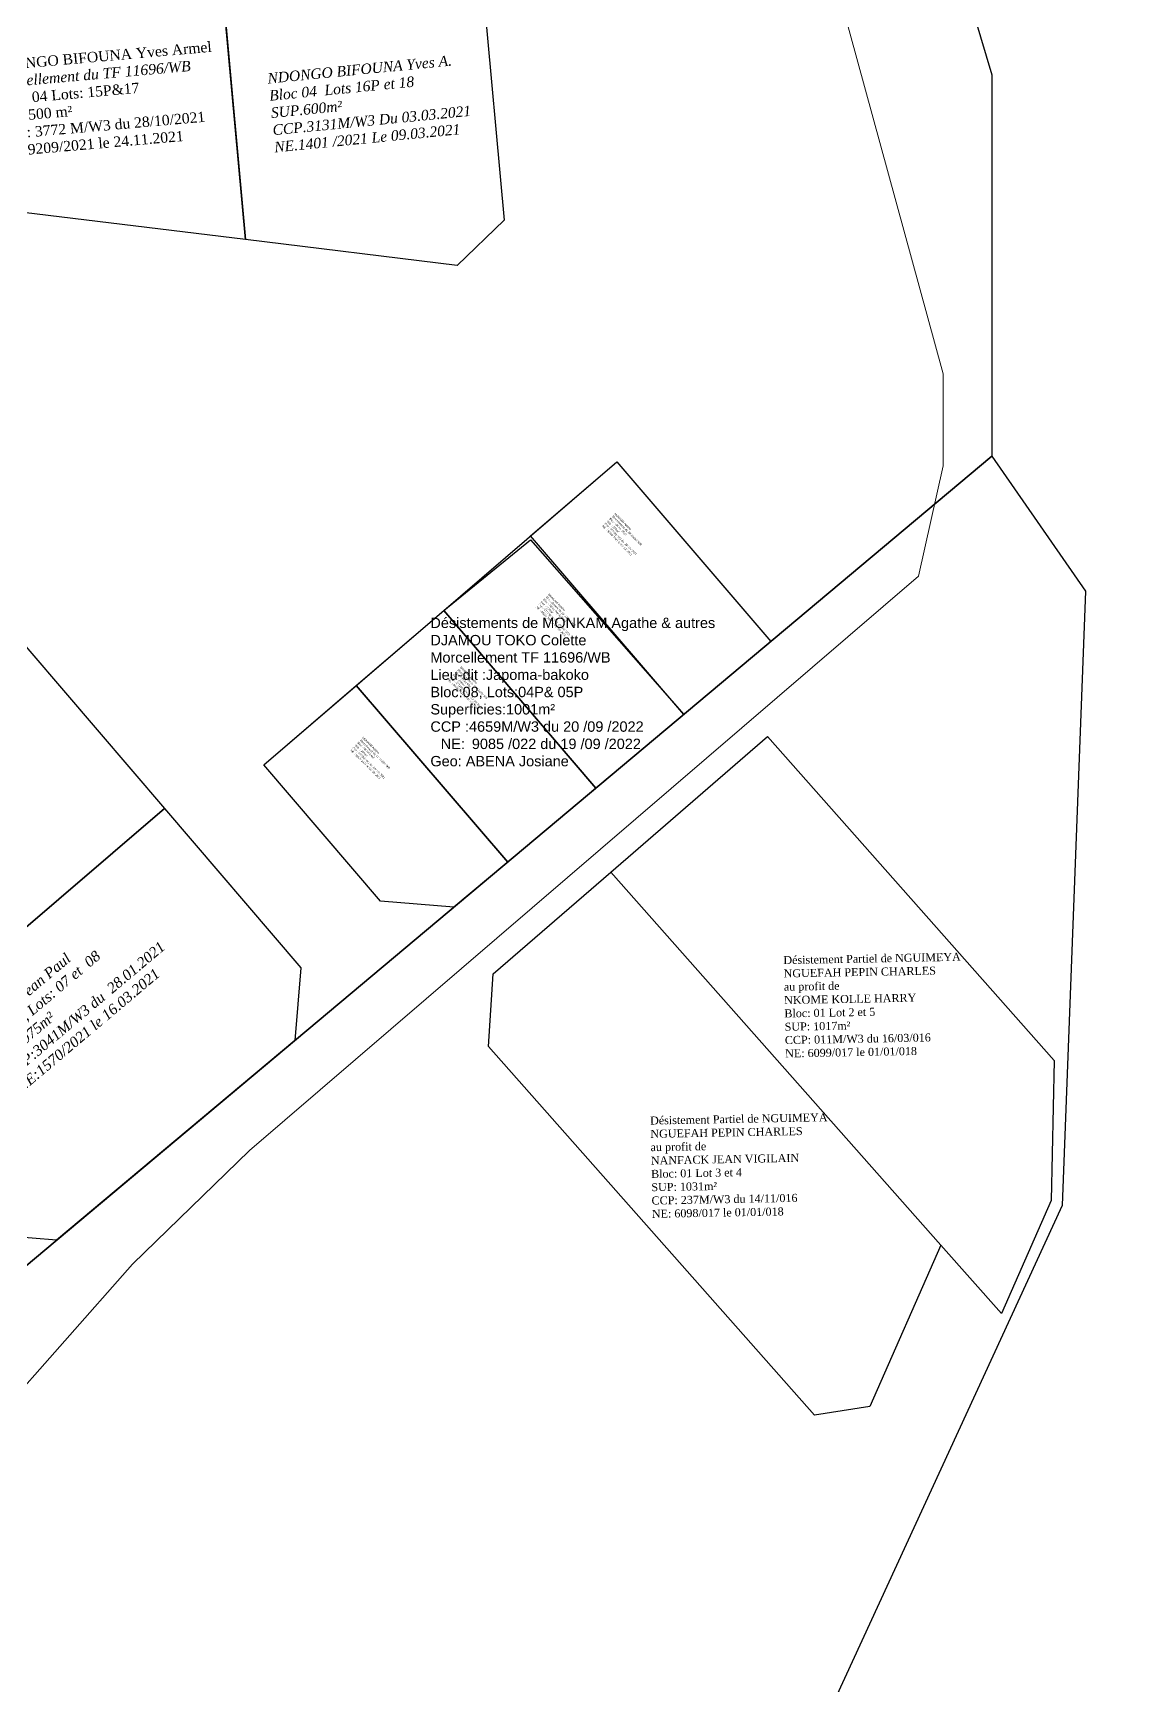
# Model space of a CAD drawing. Header units: millimetres. Extents: x 587399 to 927168, y 438565 to 1444955.
# Drawn here: x 591775.2 to 591881.4, y 444952.6 to 445112 of the extents above; entities that cross this region are included whole.
import ezdxf

# ---------------------------------------------------------------- set-up
doc = ezdxf.new("R2010")
doc.units = ezdxf.units.MM
doc.header["$LTSCALE"] = 2
for name, color, linetype in [('chef027001120', 7, 'Continuous'), ('end maj 26 02 2021', 7, 'Continuous'), ('MAJ NOV 2021', 7, 'Continuous'), ('Parcelle MAJ', 6, 'Continuous')]:
    doc.layers.add(name, color=color, linetype=linetype)
doc.layers.add('Roads_others', color=24, linetype='Continuous', lineweight=9)
doc.styles.get("Standard").update_dxf_attribs({"font": 'arial.ttf'})
doc.styles.add('STYLE3', font='tt0012m_.ttf', dxfattribs={"height": 13})
doc.styles.add('Times 1.0', font='times.ttf', dxfattribs={"width": 0.99, "height": 1})

msp = doc.modelspace()

# ---------------------------------------------------------------- linework, layer by layer
at = {"color": 150, "linetype": 'ByBlock', "lineweight": -3, "ltscale": 0.0014, "flags": 128}
msp.add_lwpolyline([(591818.567, 445116.115), (591820.594, 445093.961), (591816.086, 445089.59), (591795.66, 445092.094), (591793.671, 445113.837)], close=True, dxfattribs=at)
msp.add_lwpolyline([(591818.567, 445116.115), (591820.594, 445093.961), (591816.086, 445089.59), (591795.66, 445092.094), (591793.671, 445113.837)], close=True, dxfattribs=at)
at = {"color": 150, "lineweight": -3, "flags": 128}
msp.add_lwpolyline([(591818.567, 445116.115), (591820.594, 445093.961)], dxfattribs=at)
msp.add_lwpolyline([(591818.567, 445116.115), (591820.594, 445093.961)], dxfattribs=at)
at = {"layer": 'end maj 26 02 2021', "color": 6, "linetype": 'ByBlock', "lineweight": -3, "ltscale": 0.0014, "flags": 128}
msp.add_lwpolyline([(591590.351, 444928.084), (591620.988, 445113.034), (591611.235, 445115.312), (591602.477, 445210.868), (591597.767, 445262.868), (591632.827, 445254.038), (591645.877, 445275.468), (591709.737, 445272.638), (591716.057, 445274.938), (591724.857, 445278.128), (591811.027, 445267.418), (591837.467, 445209.228), (591867.677, 445107.988), (591867.675, 445071.204), (591770.073, 444989.463), (591737.168, 444905.939)], dxfattribs=at)
msp.add_lwpolyline([(591590.351, 444928.084), (591620.988, 445113.034), (591611.235, 445115.312), (591602.477, 445210.868), (591597.767, 445262.868), (591632.827, 445254.038), (591645.877, 445275.468), (591709.737, 445272.638), (591716.057, 445274.938), (591724.857, 445278.128), (591811.027, 445267.418), (591837.467, 445209.228), (591867.677, 445107.988), (591867.675, 445071.204), (591770.073, 444989.463), (591737.168, 444905.939)], dxfattribs=at)
msp.add_lwpolyline([(591590.351, 444928.084), (591620.988, 445113.034), (591611.235, 445115.312), (591602.477, 445210.868), (591597.767, 445262.868), (591632.827, 445254.038), (591645.877, 445275.468), (591709.737, 445272.638), (591716.057, 445274.938), (591724.857, 445278.128), (591811.027, 445267.418), (591837.467, 445209.228), (591867.677, 445107.988), (591867.675, 445071.204), (591770.073, 444989.463), (591737.168, 444905.939)], dxfattribs=at)
msp.add_lwpolyline([(591590.351, 444928.084), (591620.988, 445113.034), (591611.235, 445115.312), (591602.477, 445210.868), (591597.767, 445262.868), (591632.827, 445254.038), (591645.877, 445275.468), (591709.737, 445272.638), (591716.057, 445274.938), (591724.857, 445278.128), (591811.027, 445267.418), (591837.467, 445209.228), (591867.677, 445107.988), (591867.675, 445071.204), (591770.073, 444989.463), (591737.168, 444905.939)], dxfattribs=at)
at = {"layer": 'end maj 26 02 2021', "color": 3, "flags": 128}
for points in [[(591737.168, 444905.939), (591770.073, 444989.463), (591867.675, 445071.204)], [(591737.168, 444905.939), (591770.073, 444989.463), (591867.675, 445071.204)], [(591867.675, 445071.204), (591876.696, 445058.209), (591874.456, 444998.939), (591843.421, 444931.555)], [(591867.675, 445071.204), (591876.696, 445058.209), (591874.456, 444998.939), (591843.421, 444931.555)]]:
    msp.add_lwpolyline(points, dxfattribs=at)
at = {"layer": 'end maj 26 02 2021', "color": 150, "lineweight": -3, "flags": 128}
msp.add_lwpolyline([(591771.553, 445056.212), (591787.829, 445037.235), (591772.648, 445024.215), (591757.467, 445011.194), (591741.191, 445030.171), (591756.372, 445043.191)], close=True, dxfattribs=at)
msp.add_lwpolyline([(591771.553, 445056.212), (591787.829, 445037.235), (591772.648, 445024.215), (591757.467, 445011.194), (591741.191, 445030.171), (591756.372, 445043.191)], close=True, dxfattribs=at)
msp.add_lwpolyline([(591771.553, 445056.212), (591787.829, 445037.235), (591772.648, 445024.215), (591757.467, 445011.194), (591741.191, 445030.171), (591756.372, 445043.191)], close=True, dxfattribs=at)
msp.add_lwpolyline([(591771.553, 445056.212), (591787.829, 445037.235), (591772.648, 445024.215), (591757.467, 445011.194), (591741.191, 445030.171), (591756.372, 445043.191)], close=True, dxfattribs=at)
at = {"layer": 'end maj 26 02 2021', "color": 150, "flags": 128}
for points in [[(591846.03, 445044.18), (591873.69, 445012.94), (591873.39, 444999.42), (591868.59, 444988.54), (591862.75, 444995.13), (591830.9, 445031.1)], [(591846.03, 445044.18), (591873.69, 445012.94), (591873.39, 444999.42), (591868.59, 444988.54), (591862.75, 444995.13), (591830.9, 445031.1)], [(591846.03, 445044.18), (591873.69, 445012.94), (591873.39, 444999.42), (591868.59, 444988.54), (591862.75, 444995.13), (591830.9, 445031.1)], [(591846.03, 445044.18), (591873.69, 445012.94), (591873.39, 444999.42), (591868.59, 444988.54), (591862.75, 444995.13), (591830.9, 445031.1)], [(591830.9, 445031.1), (591862.75, 444995.13), (591855.88, 444979.57), (591850.55, 444978.73), (591819.09, 445014.27), (591819.56, 445021.28)], [(591830.9, 445031.1), (591862.75, 444995.13), (591855.88, 444979.57), (591850.55, 444978.73), (591819.09, 445014.27), (591819.56, 445021.28)], [(591830.9, 445031.1), (591862.75, 444995.13), (591855.88, 444979.57), (591850.55, 444978.73), (591819.09, 445014.27), (591819.56, 445021.28)], [(591830.9, 445031.1), (591862.75, 444995.13), (591855.88, 444979.57), (591850.55, 444978.73), (591819.09, 445014.27), (591819.56, 445021.28)]]:
    msp.add_lwpolyline(points, close=True, dxfattribs=at)
at = {"layer": 'end maj 26 02 2021', "color": 150, "linetype": 'ByBlock', "lineweight": -3, "ltscale": 0.0014, "flags": 128}
msp.add_lwpolyline([(591787.829, 445037.235), (591801.003, 445021.876), (591800.424, 445014.871), (591788.924, 445005.239), (591777.423, 444995.607), (591770.335, 444996.191), (591757.467, 445011.194), (591772.648, 445024.215)], close=True, dxfattribs=at)
msp.add_lwpolyline([(591787.829, 445037.235), (591801.003, 445021.876), (591800.424, 445014.871), (591788.924, 445005.239), (591777.423, 444995.607), (591770.335, 444996.191), (591757.467, 445011.194), (591772.648, 445024.215)], close=True, dxfattribs=at)
msp.add_lwpolyline([(591787.829, 445037.235), (591801.003, 445021.876), (591800.424, 445014.871), (591788.924, 445005.239), (591777.423, 444995.607), (591770.335, 444996.191), (591757.467, 445011.194), (591772.648, 445024.215)], close=True, dxfattribs=at)
msp.add_lwpolyline([(591787.829, 445037.235), (591801.003, 445021.876), (591800.424, 445014.871), (591788.924, 445005.239), (591777.423, 444995.607), (591770.335, 444996.191), (591757.467, 445011.194), (591772.648, 445024.215)], close=True, dxfattribs=at)
at = {"layer": 'MAJ NOV 2021', "flags": 128}
for points in [[(591793.56, 445115.052), (591795.66, 445092.094), (591774.241, 445094.72), (591769.906, 445099.19), (591768.664, 445112.775)], [(591793.56, 445115.052), (591795.66, 445092.094), (591774.241, 445094.72), (591769.906, 445099.19), (591768.664, 445112.775)], [(591831.493, 445070.666), (591846.355, 445053.338), (591837.935, 445046.286), (591823.157, 445063.516)], [(591831.493, 445070.666), (591846.355, 445053.338), (591837.935, 445046.286), (591823.157, 445063.516)], [(591831.493, 445070.666), (591846.355, 445053.338), (591837.935, 445046.286), (591823.157, 445063.516)], [(591831.493, 445070.666), (591846.355, 445053.338), (591837.935, 445046.286), (591823.157, 445063.516)], [(591823.157, 445063.156), (591837.935, 445046.286), (591829.467, 445039.194), (591814.773, 445056.326)], [(591823.157, 445063.156), (591837.935, 445046.286), (591829.467, 445039.194), (591814.773, 445056.326)], [(591814.773, 445056.326), (591829.467, 445039.194), (591820.95, 445032.061), (591806.341, 445049.094)], [(591814.773, 445056.326), (591829.467, 445039.194), (591820.95, 445032.061), (591806.341, 445049.094)], [(591806.341, 445049.094), (591820.95, 445032.061), (591815.758, 445027.712), (591808.669, 445028.297), (591797.406, 445041.43)], [(591806.341, 445049.094), (591820.95, 445032.061), (591815.758, 445027.712), (591808.669, 445028.297), (591797.406, 445041.43)]]:
    msp.add_lwpolyline(points, close=True, dxfattribs=at)
at = {"layer": 'Parcelle MAJ', "color": 6, "lineweight": 30, "flags": 128}
msp.add_lwpolyline([(591831.492, 445070.667), (591846.355, 445053.338), (591831.092, 445040.554), (591815.758, 445027.712), (591808.669, 445028.297), (591797.406, 445041.43), (591816.381, 445057.706)], close=True, dxfattribs=at)
at = {"layer": 'Roads_others'}
msp.add_lwpolyline([(591756.656, 444941.361), (591767.938, 444970.955), (591771.65, 444978.498), (591784.734, 444993.303), (591796.047, 445004.258), (591860.601, 445059.63), (591862.977, 445070.278), (591862.968, 445079.155), (591835.768, 445178.51), (591831.884, 445188.853), (591811.311, 445212.5), (591807.141, 445219.295), (591806.835, 445225.209), (591835.668, 445277.891), (591838.785, 445280.404), (591844.445, 445281.305), (591871.986, 445282.803), (591882.25, 445287.7), (591891.619, 445299.538), (591893.839, 445310.927)], dxfattribs=at)

# ---------------------------------------------------------------- texts
at = {"insert": (591813.49, 445055.638), "char_height": 1, "attachment_point": 1}
msp.add_mtext_dynamic_manual_height_columns('\\A1;{\\C1;Désistements de MONKAM Agathe & autres \\P}DJAMOU TOKO Colette\\P{\\C1;Morcellement TF 11696/WB\\P}Lieu-dit :Japoma-bakoko\\PBloc:08, Lots:04P& 05P\\PSuperficies:1001m²\\PCCP :4659M/W3 du 20 /09 /2022\\P\\pi-3,l4,t4;NE:^I9085 /022 du 19 /09 /2022\\P\\pi0,l0,tz;{\\C1;Geo: ABENA Josiane}', width=38.63325, gutter_width=12.5, heights=[0], dxfattribs=at)
at = {"layer": 'chef027001120', "linetype": 'ByBlock', "insert": (591769.136, 445015.685), "char_height": 1, "width": 21.23, "attachment_point": 1, "rotation": 40.13225}
msp.add_mtext('{\\fTimes New Roman|b0|i1|c0|p18;NDJALE Jean Paul\\PBloc:07, Lots: 07 et  08\\PSUP:975m²^I\\PCCP:3041M/W3 du  28.01.2021\\PNE:1570/2021 le 16.03.2021}', dxfattribs=at)
msp.add_mtext('{\\fTimes New Roman|b0|i1|c0|p18;NDJALE Jean Paul\\PBloc:07, Lots: 07 et  08\\PSUP:975m²^I\\PCCP:3041M/W3 du  28.01.2021\\PNE:1570/2021 le 16.03.2021}', dxfattribs=at)
at = {"layer": 'end maj 26 02 2021', "color": 150, "linetype": 'ByBlock', "lineweight": -3, "ltscale": 0.0014, "insert": (591797.728, 445108.133), "char_height": 1, "width": 77.53417, "attachment_point": 1, "rotation": 5.60408, "style": 'Times 1.0'}
msp.add_mtext('{\\fTimes New Roman|b0|i1|c0|p18;\\C7;NDONGO BIFOUNA Yves A.\\P\\fTimes New Roman|b0|i1|c186|p18;Bloc \\fTimes New Roman|b0|i1|c0|p18;04 \\fTimes New Roman|b0|i1|c186|p18; Lot\\fTimes New Roman|b0|i1|c0|p18;s\\fTimes New Roman|b0|i1|c186|p18; \\fTimes New Roman|b0|i1|c0|p18;16\\fTimes New Roman|b0|i1|c186|p18;P\\fTimes New Roman|b0|i1|c0|p18; et 18\\P\\fTimes New Roman|b0|i1|c186|p18;SUP.\\fTimes New Roman|b0|i1|c0|p18;60\\fTimes New Roman|b0|i1|c186|p18;0m²\\PCCP.\\fTimes New Roman|b0|i1|c0|p18;3131\\fTimes New Roman|b0|i1|c186|p18;M/W3 Du \\fTimes New Roman|b0|i1|c0|p18;03.03.2021\\P\\fTimes New Roman|b0|i1|c186|p18;NE.\\fTimes New Roman|b0|i1|c0|p18;1401\\fTimes New Roman|b0|i1|c186|p18; /\\fTimes New Roman|b0|i1|c0|p18;2021\\fTimes New Roman|b0|i1|c186|p18; Le \\fTimes New Roman|b0|i1|c0|p18;09.03.2021}', dxfattribs=at)
msp.add_mtext('{\\fTimes New Roman|b0|i1|c0|p18;\\C7;NDONGO BIFOUNA Yves A.\\P\\fTimes New Roman|b0|i1|c186|p18;Bloc \\fTimes New Roman|b0|i1|c0|p18;04 \\fTimes New Roman|b0|i1|c186|p18; Lot\\fTimes New Roman|b0|i1|c0|p18;s\\fTimes New Roman|b0|i1|c186|p18; \\fTimes New Roman|b0|i1|c0|p18;16\\fTimes New Roman|b0|i1|c186|p18;P\\fTimes New Roman|b0|i1|c0|p18; et 18\\P\\fTimes New Roman|b0|i1|c186|p18;SUP.\\fTimes New Roman|b0|i1|c0|p18;60\\fTimes New Roman|b0|i1|c186|p18;0m²\\PCCP.\\fTimes New Roman|b0|i1|c0|p18;3131\\fTimes New Roman|b0|i1|c186|p18;M/W3 Du \\fTimes New Roman|b0|i1|c0|p18;03.03.2021\\P\\fTimes New Roman|b0|i1|c186|p18;NE.\\fTimes New Roman|b0|i1|c0|p18;1401\\fTimes New Roman|b0|i1|c186|p18; /\\fTimes New Roman|b0|i1|c0|p18;2021\\fTimes New Roman|b0|i1|c186|p18; Le \\fTimes New Roman|b0|i1|c0|p18;09.03.2021}', dxfattribs=at)
msp.add_mtext('{\\fTimes New Roman|b0|i1|c0|p18;\\C7;NDONGO BIFOUNA Yves A.\\P\\fTimes New Roman|b0|i1|c186|p18;Bloc \\fTimes New Roman|b0|i1|c0|p18;04 \\fTimes New Roman|b0|i1|c186|p18; Lot\\fTimes New Roman|b0|i1|c0|p18;s\\fTimes New Roman|b0|i1|c186|p18; \\fTimes New Roman|b0|i1|c0|p18;16\\fTimes New Roman|b0|i1|c186|p18;P\\fTimes New Roman|b0|i1|c0|p18; et 18\\P\\fTimes New Roman|b0|i1|c186|p18;SUP.\\fTimes New Roman|b0|i1|c0|p18;60\\fTimes New Roman|b0|i1|c186|p18;0m²\\PCCP.\\fTimes New Roman|b0|i1|c0|p18;3131\\fTimes New Roman|b0|i1|c186|p18;M/W3 Du \\fTimes New Roman|b0|i1|c0|p18;03.03.2021\\P\\fTimes New Roman|b0|i1|c186|p18;NE.\\fTimes New Roman|b0|i1|c0|p18;1401\\fTimes New Roman|b0|i1|c186|p18; /\\fTimes New Roman|b0|i1|c0|p18;2021\\fTimes New Roman|b0|i1|c186|p18; Le \\fTimes New Roman|b0|i1|c0|p18;09.03.2021}', dxfattribs=at)
msp.add_mtext('{\\fTimes New Roman|b0|i1|c0|p18;\\C7;NDONGO BIFOUNA Yves A.\\P\\fTimes New Roman|b0|i1|c186|p18;Bloc \\fTimes New Roman|b0|i1|c0|p18;04 \\fTimes New Roman|b0|i1|c186|p18; Lot\\fTimes New Roman|b0|i1|c0|p18;s\\fTimes New Roman|b0|i1|c186|p18; \\fTimes New Roman|b0|i1|c0|p18;16\\fTimes New Roman|b0|i1|c186|p18;P\\fTimes New Roman|b0|i1|c0|p18; et 18\\P\\fTimes New Roman|b0|i1|c186|p18;SUP.\\fTimes New Roman|b0|i1|c0|p18;60\\fTimes New Roman|b0|i1|c186|p18;0m²\\PCCP.\\fTimes New Roman|b0|i1|c0|p18;3131\\fTimes New Roman|b0|i1|c186|p18;M/W3 Du \\fTimes New Roman|b0|i1|c0|p18;03.03.2021\\P\\fTimes New Roman|b0|i1|c186|p18;NE.\\fTimes New Roman|b0|i1|c0|p18;1401\\fTimes New Roman|b0|i1|c186|p18; /\\fTimes New Roman|b0|i1|c0|p18;2021\\fTimes New Roman|b0|i1|c186|p18; Le \\fTimes New Roman|b0|i1|c0|p18;09.03.2021}', dxfattribs=at)
at = {"layer": 'end maj 26 02 2021', "char_height": 0.77154, "attachment_point": 1, "rotation": 1.0779}
for s, insert in [('{\\fTimes New Roman|b0|i0|c0|p18;\\C1;Désistement Partiel de NGUIMEYA \\PNGUEFAH PEPIN CHARLES\\Pau profit de\\C256;\\PNKOME KOLLE HARRY\\PBloc: 01 Lot 2 et 5\\PSUP: 1017m²\\PCCP: 011M/W3 du 16/03/016\\PNE: 6099/017 le 01/01/018}', (591847.542, 445022.999)), ('{\\fTimes New Roman|b0|i0|c0|p18;\\C1;Désistement Partiel de NGUIMEYA \\PNGUEFAH PEPIN CHARLES\\Pau profit de\\C256;\\PNKOME KOLLE HARRY\\PBloc: 01 Lot 2 et 5\\PSUP: 1017m²\\PCCP: 011M/W3 du 16/03/016\\PNE: 6099/017 le 01/01/018}', (591847.542, 445022.999)), ('{\\fTimes New Roman|b0|i0|c0|p18;\\C1;Désistement Partiel de NGUIMEYA \\PNGUEFAH PEPIN CHARLES\\Pau profit de\\C256;\\PNKOME KOLLE HARRY\\PBloc: 01 Lot 2 et 5\\PSUP: 1017m²\\PCCP: 011M/W3 du 16/03/016\\PNE: 6099/017 le 01/01/018}', (591847.542, 445022.999)), ('{\\fTimes New Roman|b0|i0|c0|p18;\\C1;Désistement Partiel de NGUIMEYA \\PNGUEFAH PEPIN CHARLES\\Pau profit de\\C256;\\PNKOME KOLLE HARRY\\PBloc: 01 Lot 2 et 5\\PSUP: 1017m²\\PCCP: 011M/W3 du 16/03/016\\PNE: 6099/017 le 01/01/018}', (591847.542, 445022.999)), ('{\\fTimes New Roman|b0|i0|c0|p18;\\C1;Désistement Partiel de NGUIMEYA \\PNGUEFAH PEPIN CHARLES\\Pau profit de\\P\\C256;NANFACK JEAN VIGILAIN\\PBloc: 01 Lot 3 et 4\\PSUP: 1031m²\\PCCP: 237M/W3 du 14/11/016\\PNE: 6098/017 le 01/01/018}', (591834.681, 445007.528)), ('{\\fTimes New Roman|b0|i0|c0|p18;\\C1;Désistement Partiel de NGUIMEYA \\PNGUEFAH PEPIN CHARLES\\Pau profit de\\P\\C256;NANFACK JEAN VIGILAIN\\PBloc: 01 Lot 3 et 4\\PSUP: 1031m²\\PCCP: 237M/W3 du 14/11/016\\PNE: 6098/017 le 01/01/018}', (591834.681, 445007.528)), ('{\\fTimes New Roman|b0|i0|c0|p18;\\C1;Désistement Partiel de NGUIMEYA \\PNGUEFAH PEPIN CHARLES\\Pau profit de\\P\\C256;NANFACK JEAN VIGILAIN\\PBloc: 01 Lot 3 et 4\\PSUP: 1031m²\\PCCP: 237M/W3 du 14/11/016\\PNE: 6098/017 le 01/01/018}', (591834.681, 445007.528)), ('{\\fTimes New Roman|b0|i0|c0|p18;\\C1;Désistement Partiel de NGUIMEYA \\PNGUEFAH PEPIN CHARLES\\Pau profit de\\P\\C256;NANFACK JEAN VIGILAIN\\PBloc: 01 Lot 3 et 4\\PSUP: 1031m²\\PCCP: 237M/W3 du 14/11/016\\PNE: 6098/017 le 01/01/018}', (591834.681, 445007.528))]:
    msp.add_mtext_dynamic_manual_height_columns(s, width=73.29431, gutter_width=12.5, heights=[17.131], dxfattribs=dict(at, insert=insert))
at = {"layer": 'MAJ NOV 2021', "insert": (591771.064, 445109.341), "char_height": 1, "width": 21.32617, "attachment_point": 1, "rotation": 5.01046, "style": 'STYLE3'}
msp.add_mtext('\\A1;{\\fTimes New Roman|b0|i0|c0|p18;NDONGO BIFOUNA Yves Armel\\P\\fTimes New Roman|b0|i1|c0|p18;\\C1;Morcellement du TF 11696/WB\\fTimes New Roman|b0|i0|c0|p18;\\C256;\\PBloc: 04 Lots: 15P&17\\PSup: 500 m²\\PCCP: 3772 M/W3 du 28/10/2021\\PNE: 9209/2021 le 24.11.2021}', dxfattribs=at)
msp.add_mtext('\\A1;{\\fTimes New Roman|b0|i0|c0|p18;NDONGO BIFOUNA Yves Armel\\P\\fTimes New Roman|b0|i1|c0|p18;\\C1;Morcellement du TF 11696/WB\\fTimes New Roman|b0|i0|c0|p18;\\C256;\\PBloc: 04 Lots: 15P&17\\PSup: 500 m²\\PCCP: 3772 M/W3 du 28/10/2021\\PNE: 9209/2021 le 24.11.2021}', dxfattribs=at)
at = {"layer": 'MAJ NOV 2021', "char_height": 0.2, "width": 15.28443, "attachment_point": 1}
for s, insert, rotation in [('{\\C2;MONKAM Agathe \\P\\fTimes New Roman|b0|i1|c0|p18;Morcellement du TF 11696/ WB\\P\\fTimes New Roman|b0|i0|c0|p18;Bloc : 08 lot  05p1\\PSup  : 250m²\\PCcp : 3772M/ W3 du  28/ 10/ 2021\\PNE  : 9859/ 2021 le 02/ 12/ 2021}', (591831.357, 445065.766), 314.70314), ('{\\C2;MONKAM Agathe \\P\\fTimes New Roman|b0|i1|c0|p18;Morcellement du TF 11696/ WB\\P\\fTimes New Roman|b0|i0|c0|p18;Bloc : 08 lot 04p & 05p2\\PSup  : 250m²\\PCcp : 3772M/ W3 du  28/ 10/ 2021\\PNE  : 9860/ 2021 le 02/ 12/ 2021}', (591824.965, 445057.983), 314.70314), ('{\\C2;MONKAM Agathe \\P\\fTimes New Roman|b0|i1|c0|p18;Morcellement du TF 11696/ WB\\P\\fTimes New Roman|b0|i0|c0|p18;Bloc : 08 lot 04p\\PSup  : 250m²\\PCcp : 3772M/ W3 du  28/ 10/ 2021\\PNE  : 9858/ 2021 le 02/ 12/ 2021}', (591816.468, 445050.957), 314.70314), ('{\\C2;MONKAM Agathe \\P\\fTimes New Roman|b0|i1|c0|p18;Morcellement du TF 11696/ WB\\P\\fTimes New Roman|b0|i0|c0|p18;Bloc : 08 lot 04p2\\PSup  : 250m²\\PCcp : 3773M/ W3 du  28/ 10/ 2021\\PNE  : 9867/ 2021 le 02/ 12/ 2021}', (591807.029, 445044.175), 315.48546)]:
    msp.add_mtext(s, dxfattribs=dict(at, insert=insert, rotation=rotation))

doc.saveas('drawing.dxf')
